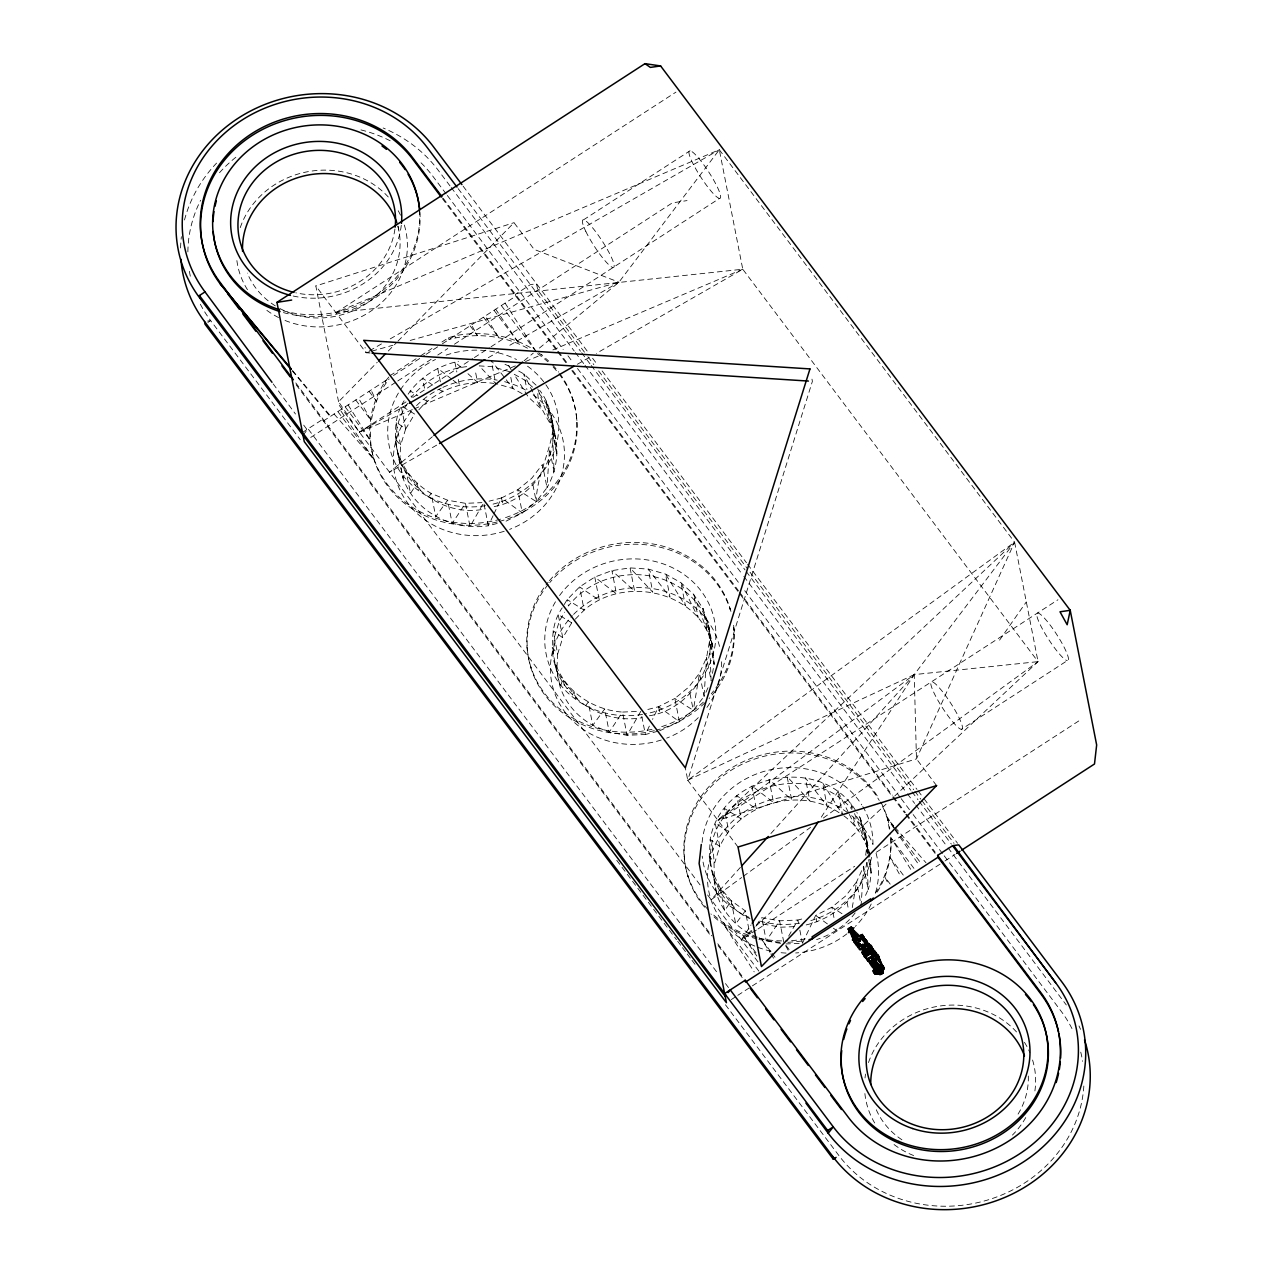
<?xml version="1.0" encoding="UTF-8"?>
<svg xmlns="http://www.w3.org/2000/svg" width="1273" height="1273" viewBox="0 0 1273 1273"><rect width="100%" height="100%" fill="white"/><g stroke="black" fill="none" stroke-linecap="round" stroke-linejoin="round"><path stroke-width="0.75" stroke-dasharray="5 3.75" d="M497.25 521.946A103.909 94.552 -11.1 0 1 374.023 459.648C365.972 432.295 371.445 401.345 389.156 378.924M553.5 653.94L554.376 637.168L559.436 620.906L564.703 612.17M710.557 862.664C705.21 791.233 807.878 755.398 851.908 809.421M757.164 937.103C738.579 930.117 724.289 914.189 717.224 895.842C711.384 877.336 717.145 857.97 710.175 839.512C721.186 773.57 821.196 753.409 855.822 810.869M863.651 866.276L861.121 905.183L856.57 881.966L863.651 866.276L868.202 889.493L864.272 898.197M506.065 521.166L522.328 512.955L536.219 501.594C536.601 476.929 548.615 455.829 552.514 432.184C552.514 417.321 549.013 402.093 539.625 390.27M659.573 730.813L679.4 721.696L693.292 710.334L699.514 673.226L706.579 657.552L709.57 640.924L708.329 624.247L702.903 608.414L693.578 594.3L680.896 582.636L665.508 574.075L648.243 569.079L630.055 567.901L611.899 570.606L594.777 577.067L579.597 586.901L567.169 599.615L563.175 606.234M852.274 907.554L856.57 881.966L845.797 895.858L831.905 907.219L815.643 915.43L802.436 943.245L785.966 943.945M712.466 673.369L714.121 664.124L712.88 647.448L708.329 624.247L714.121 664.124L709.57 640.924L711.13 680.753L706.579 657.552L704.064 696.442L693.292 710.334L674.833 698.479L658.571 706.69L646.143 709.92M865.64 855.201C868.138 840.673 864.876 824.809 856.856 812.445M866.754 862.346C862.617 895.365 832.892 920.697 800.972 925.948M738.022 847.038L687.754 780.238L812.397 381.327L811.362 376.012M707.995 687.722L704.064 696.442L699.514 673.226L688.741 687.118L674.833 698.479L679.4 721.696L658.571 706.69L652.54 719.388M493.097 515.692L488.307 525.765C453.506 531.175 415.093 512.573 403.095 478.377C397.765 453.013 388.695 424.53 404.114 400.804M493.892 514.006L501.514 497.95L517.777 489.739L531.668 478.393L542.441 464.486L547.008 487.702L536.219 501.594L517.777 489.739L522.328 512.955L501.514 497.95L489.087 501.18M649.357 726.103L645.363 734.505L627.08 735.285L609.226 732.166L592.788 725.339A79.053 71.94 -11.1 0 1 560.168 687.118C554.535 661.212 545.592 631.758 562.189 607.889M877.224 892.055C887.631 875.474 892.437 855.615 890.702 836.154A103.909 94.552 -11.1 0 1 875.14 893.519L872.944 896.16M640.812 711.305L627.08 735.285L622.513 712.068C593.457 710.095 565.546 691.875 555.601 663.901L556.794 670.744L557.669 653.988L553.119 630.771L562.746 637.725L557.669 653.988L552.243 647.543C553.15 692.751 598.867 725.435 642.069 717.686M788.655 936.116L797.869 920.029L803.199 918.645M408.108 394.184C419.613 377.222 438.485 365.446 458.471 361.325M407.646 403.446C371.239 455.432 427.298 521.182 485.013 508.961M572.309 694.772L574.107 691.955L575.364 698.352M756.353 930.07L741.363 939.808L751.086 924.882M821.308 817.155L914.221 674.61L1014.597 542.155L719.325 149.737L335.945 312.665L742.764 269.224L1038.036 661.642L894.76 795.975M999.576 640.128L1026.309 601.906M752.009 931.104L749.861 934.08L745.294 910.863L731.163 900.695L720.088 887.711L712.673 872.641L713.867 879.484M756.305 925.169L761.731 917.69L779.585 920.809L797.869 920.029L798.823 924.835M428.54 496.979L431.181 493.399L447.619 500.225L465.457 503.328L481.926 502.644M585.596 705.719L588.237 702.123L592.788 725.339L604.675 708.95L609.226 732.166L622.513 712.068L638.982 711.368M745.294 910.863L735.714 923.896L731.163 900.695L724.639 910.927L720.088 887.711L717.224 895.842L709.3 856.283L710.175 839.512L719.802 846.45L714.742 862.728L709.3 856.283C711.209 882.3 725.642 907.76 749.956 918.676M539.418 348.07L618.949 282.192L719.325 149.737L742.764 269.224L596.305 353.401M494.195 506.574C543.937 497.536 573.343 431.436 537.779 391.957C537.508 410.049 552.88 421.49 555.808 438.708C558.799 455.591 555.458 472.856 547.008 487.702L549.522 448.812L554.073 472.012L552.514 432.184L557.065 455.384L551.257 415.507L555.808 438.708L545.831 399.674L550.382 422.891L537.158 387.278M649.421 715.776C700.055 707.74 730.973 640.812 694.835 600.697C662.533 563.143 598.103 567.297 568.426 606.012L567.169 599.615L584.148 610.117C624.979 574.409 701.216 591.404 712.88 647.448L702.903 608.414L707.454 631.631L693.578 594.3L698.145 617.5L680.896 582.636L685.447 605.853L665.508 574.075L670.059 597.292L648.243 569.079L652.794 592.279L630.055 567.901L634.606 591.102L611.899 570.606L616.45 593.823L594.777 577.067L599.328 600.267L579.597 586.901L584.148 610.117L573.105 621.415M855.138 912.9C845.781 925.662 831.54 934.684 816.63 939.554M303.006 435.223L308.066 428.842L717.129 972.492M388.79 377.079L385.496 381.041A103.909 94.552 -11.1 0 0 390.159 487.877A103.909 94.552 -11.1 0 0 500.719 519.098M740.393 867.359L711.193 899.725L741.634 877.558M770.913 833.513L914.221 674.61L1038.036 661.642L1014.597 542.155L687.754 780.238L685.32 767.826M418.801 409.858C437.085 388.838 466.618 379.465 493.924 383.428M412.325 409.651L359.384 432.152L338.554 401.759L377.238 362.28M388.297 350.998L396.587 342.532M397.972 341.132L514.021 222.68L534.135 249.397L618.949 282.192L507.211 346.749M741.363 939.808L754.38 927.587M755.828 926.235L886.072 804.122M432.359 436.75L389.538 472.235L437.785 444.5M524.126 360.736L533.292 353.13M936.562 785.6L916.465 758.883L914.221 674.61L717.908 820.321L916.465 758.883L1014.597 542.155L717.908 820.321L1057.943 599.774M743.241 876.381L810.535 827.37M823.345 818.03L1038.036 661.642M207.865 322.451L210.666 320.621L300.253 439.678M335.945 312.665L675.963 92.117M583.543 219.831L690.046 150.755M302.465 432.47L323.008 419.135L323.374 420.981L388.965 378.447M389.888 375.758L417.639 357.777M420.822 355.692L432.008 348.452M441.938 342.007L448.573 337.711L455.416 335.69A103.909 94.552 -11.1 0 1 532.385 348.738M393.516 375.487L424.482 355.406M426.105 354.34L440.776 344.824M442.415 343.774L515.804 296.163L515.454 294.334L530.395 284.627L536.538 283.752L537.795 290.149L586.678 355.119M310.739 437.419L396.094 382.059M397.765 380.977L431.101 359.352M437.769 355.024L447.778 348.531M454.445 344.203L672.319 202.9L687.038 200.593M406.055 401.886L359.384 432.152L407.519 404.353M412.723 397.558L472.729 358.636M474.399 357.554L489.389 347.831M491.06 346.749L719.516 198.397A28.229 4.726 57 0 0 702.521 163.087A28.229 4.726 57 0 0 692.305 162.244A28.229 4.726 57 0 0 719.516 198.397M567.058 688.629L568.856 687.468M961.354 729.349A28.229 4.726 57 0 0 944.359 694.04A28.229 4.726 57 0 0 934.143 693.196A28.229 4.726 57 0 0 961.354 729.349L1067.299 660.623A28.229 4.726 57 0 0 1050.32 625.314A28.229 4.726 57 0 0 1040.105 624.47A28.229 4.726 57 0 0 1067.299 660.623M758.024 928.988L854.692 866.292M876.365 852.242L1081.382 719.261M731.307 999.56L736.16 996.393M737.783 995.343L750.752 986.941M752.375 985.875L943.309 862.044M944.98 860.962L954.973 854.485M488.307 357.665L498.618 351.714M369.536 350.759L381.598 343.837M390.222 338.873L719.325 149.737M577.353 364.285L589.415 357.363M687.754 780.238L914.221 674.61M414.155 408.888L516.392 365.431M525.51 361.548L541.948 354.562M552.896 349.916L742.764 269.224M338.554 401.759L315.831 285.948L514.021 222.68M527.483 348.213C503.949 335.085 474.781 332.412 448.923 339.541L448.573 337.711M369.934 351.682L366.099 352.748L315.831 285.948M371.843 351.141L392.911 345.254M410.161 340.448L618.949 282.192M497.186 523.458L488.307 525.765L483.756 502.564L470.008 526.545L465.457 503.328L452.17 523.426L447.619 500.225L435.732 516.599L431.181 493.399C411.37 482.069 397.256 461.701 395.187 438.803L400.613 445.248L399.738 462.019L398.544 455.161L403.095 478.377L405.96 470.246L410.511 493.447L417.035 483.215L418.292 489.612M657.807 731.275L645.363 734.505L641.131 712.896M466.73 366.672C445.057 368.74 425.166 380.691 411.37 397.271L410.113 390.875L417.862 395.68M207.594 321.067L210.666 320.621A134.397 122.288 -11.1 0 1 199.654 302.831M787.923 942.386L803.629 940.89M794.097 926.649L780.842 927.205L762.988 924.087L758.453 922.209M370.061 353.003L366.099 352.748L365.049 347.434M780.094 942.386L758.851 939.554M780.572 943.388L766.282 940.906L758.979 937.867M504.983 364.349L511.857 367.245M509.693 371.732L492.444 366.735L479.253 365.876L495.738 383.555L513.003 388.551L524.969 395.219M757.005 938.997L742.223 934.541L723.876 924.596A103.909 94.552 -11.1 0 1 710.891 913.95M518.7 371.048L523.824 373.912L536.522 385.56M839.082 812.683C799.571 786.205 739.533 803.024 719.802 846.45L715.251 823.249L728.793 831.571L724.242 808.355L741.204 818.857L736.653 795.641L756.385 809.007L751.834 785.791L773.523 802.547L768.972 779.347L791.663 799.842L787.112 776.641L809.867 801.019L805.316 777.819L827.116 806.032L822.565 782.815L842.503 814.593L837.952 791.376L848.534 812.763M424.004 399.483L427.076 401.377L426.344 397.637M841.994 913.696L831.905 907.219L834.261 919.217M432.74 385.083L422.525 378.176L424.88 390.175M439.09 389.379L442.272 391.527L441.54 387.788M827.402 923.912L815.643 915.43L816.884 921.811M833.433 928.256L836.456 930.42L835.725 926.696M451.533 379.004L437.705 368.327L441.174 385.926M453.108 380.229L459.394 385.083L458.296 379.481M461.097 367.515L454.843 361.866L456.832 372.002M467.955 373.705L477.55 382.361L474.972 369.297M532.528 387.135L525.081 380.293L513.942 374.103L528.39 397.112L541.073 408.76L533.578 393.612M843.919 815.882C866.42 832.383 876.429 862.839 868.202 889.493L867.136 862.553M893.773 825.938L887.345 818.571A103.909 94.552 -11.1 0 0 880.248 802.165M895.062 827.402L925.98 862.728M334.099 414.027L374.023 459.648L373.657 457.819M292.647 370.65L330.709 416.223M292.297 370.873L330.168 416.573M463.117 186.176L587.824 351.905M592.597 358.254L597.355 364.587M602.129 370.936L746.439 562.714M747.633 564.305L916.974 789.371M918.167 790.947L922.941 797.296M924.134 798.871L957.535 843.251M587.871 356.711L593.839 364.635M598.612 370.968L747.665 569.063M750.052 572.245L913.68 789.706M914.873 791.281L920.809 799.173M921.986 800.749L954.034 843.347M458.153 188.627L580.488 351.205M581.681 352.796L590.02 363.887M591.213 365.462L745.055 569.938M746.249 571.513L910.832 790.247M912.025 791.822L917.992 799.746M919.186 801.338L951.377 844.126M450.006 185.906L438.055 170.041A141.176 128.462 -11.1 0 0 383.157 128M451.199 187.497L574.218 350.998M575.412 352.573L583.782 363.696M584.975 365.271L742.636 574.807M743.83 576.398L906.265 792.267M907.458 793.859L914.619 803.39M915.812 804.982L946.873 846.243M948.067 847.834L1066.313 1004.986M446.139 193.894L432.995 176.422A134.397 122.288 -11.1 0 0 418.801 160.7M447.332 195.469L563.191 349.454M567.965 355.803L572.739 362.153M577.512 368.502L739.947 584.371M744.737 590.72L899.995 797.073M901.189 798.664L911.945 812.954M913.139 814.545L943.007 854.231M944.2 855.806L1061.236 1011.367A134.397 122.288 -11.1 0 1 1073.091 1030.859M443.211 198.317L557.192 349.804M558.386 351.38L566.724 362.487M572.691 370.411L738.467 590.72M739.661 592.311L892.309 795.179M893.503 796.771L905.421 812.62M906.615 814.211L935.241 852.242M442.383 198.588L556.365 350.059M557.542 351.634L565.896 362.741M571.863 370.666L891.482 795.434M892.675 797.025L904.594 812.874M905.787 814.449L935.607 854.088M501.323 305.552L536.331 352.08M894.346 827.88L886.979 816.741M895.508 829.423L921.175 863.54M494.019 310.294L519.145 343.694L495.69 309.212M913.919 868.345L891.068 837.984L912.184 871.623M483.454 317.152L498.809 337.552L485.268 315.975M903.273 875.092L890.288 857.827L900.854 876.667M470.103 325.808L477.375 335.467L471.456 324.933M890.209 884.13L885.021 877.24L888.809 885.037M454.541 335.897L455.782 337.536M369.075 391.336L376.347 400.995L371.048 390.063M786.062 945.521L789.18 949.658M355.724 399.993L371.079 420.408L358.588 398.147M770.817 951.663L762.559 940.683L769.847 952.299M771.995 953.238L776.721 959.508M401.552 465.122L421.968 492.253M558.608 673.863L579.024 700.993M715.681 882.587L736.096 909.734M345.158 406.851L370.3 440.251L369.934 438.405M755.923 952.745L742.223 934.541L757.865 957.519M339.286 405.435L700.436 885.419M707.613 894.967L760.283 964.95M337.854 411.593L374.023 459.648L340.257 410.033M758.867 971.124L723.876 924.596L754.189 971.856M295.782 382.934L711.798 935.846M717.765 943.77L744.005 978.635M296.132 384.78L710.971 936.101M718.131 945.616L743.177 978.889M725.483 983.583L729.063 988.341M616.769 860.325L676.488 939.697M677.682 941.288L681.262 946.046M682.455 947.637L686.036 952.395M687.229 953.986L690.809 958.744M692.003 960.335L695.583 965.093M725.451 1004.779L838.923 1155.582A134.397 122.288 -11.1 0 0 986.639 1200.312A134.397 122.288 -11.1 0 0 1083.944 1083.912M273.17 383.889L295.495 414.027M303.706 425.134L307.239 429.892M893.869 828.182L887.345 818.571L890.32 834.101M894.967 829.773L918.931 865.004M505.095 303.117L536.442 352M511.189 369.727L508.436 365.351L509.073 368.534M770.881 953.954L775.05 960.59M348.134 404.925L370.3 440.251M785.68 945.775L788.21 950.295M849.362 814.449L855.201 826.241L853.005 815.038M532.75 391.925L523.824 373.912L526.911 389.633M385.083 380.961L385.862 382.871M852.56 808.18L850.65 803.04L851.589 807.83M869.936 856.188L859.959 817.155L864.51 840.355L854.469 813.32L861.216 823.551L866.642 839.368L867.884 856.045M869.57 854.31L865.385 832.972L868.95 857.445M867.263 852.846L866.642 849.648L866.849 855.138M868.632 859.784L871.193 872.864L869.22 859.37M847.054 902.255L848.518 909.734M799.858 930.165L802.436 943.245M729.922 608.001L730.272 609.847A103.909 94.552 -11.1 0 0 651.06 545.449A103.909 94.552 -11.1 0 0 549.777 582.557M734.012 629.244L733.646 627.414A103.909 94.552 -11.1 0 1 711.241 693.833M783.77 942.147L779.585 920.809L766.282 940.906L761.731 917.69M689.982 693.514L693.292 710.334M658.571 706.69L659.828 713.087M684.062 855.886L684.413 857.716M687.786 875.283L688.152 877.129M572.85 399.261L573.216 401.106M576.589 418.674L576.955 420.52M532.926 484.774L536.219 501.594M510.791 377.349L513.003 388.551L491.187 360.339L495.738 383.555M564.273 685.367L563.032 678.97L560.168 687.118L555.601 663.901M501.514 497.95L502.771 504.347M526.99 647.145L527.356 648.975M530.73 666.559L531.08 668.389M397.988 226.101L398.751 229.967M876.063 853.181A85.832 78.099 -11.1 0 1 874.615 895.635M871.225 903.973A85.832 78.099 -11.1 0 1 855.361 926.362M846.927 933.809A85.832 78.099 -11.1 0 1 795.673 952.968M786.077 953.063A85.832 78.099 -11.1 0 1 780.381 952.65M770.961 951.154A85.832 78.099 -11.1 0 1 756.56 946.81M754.825 946.094A85.832 78.099 -11.1 0 1 721.743 833.72A85.832 78.099 -11.1 0 1 848.757 813.479M851.605 815.722A85.832 78.099 -11.1 0 1 872.864 843.967M1032.578 1060.027A85.832 78.099 -11.1 0 1 1034.901 1090.929M1025.767 1117.551A85.832 78.099 -11.1 0 1 1012.433 1135.086M913.616 1155.55A85.832 78.099 -11.1 0 1 891.482 1142.486M874.678 1122.977A85.832 78.099 -11.1 0 1 864.717 1091.629M865.004 1077.976A85.832 78.099 -11.1 0 1 865.56 1074.078M868.488 1062.573A85.832 78.099 -11.1 0 1 934.08 1007.023A85.832 78.099 -11.1 0 1 1016.506 1031.926M1024.431 1042.285A85.832 78.099 -11.1 0 1 1029.921 1052.707M862.776 806.509A85.832 78.099 -11.1 0 1 872.801 847.627M871.544 857.35A85.832 78.099 -11.1 0 1 810.869 920.586M799.603 923.164A85.832 78.099 -11.1 0 1 758.024 920.57M749.192 917.372A85.832 78.099 -11.1 0 1 702.203 856.124M702.107 842.455A85.832 78.099 -11.1 0 1 768.876 770.117A85.832 78.099 -11.1 0 1 861.741 804.822M805.236 938.853A103.909 94.552 -11.1 0 1 785.584 940.906M781.67 940.906A103.909 94.552 -11.1 0 1 758.406 938.026M756.512 937.565A103.909 94.552 -11.1 0 1 711.862 913.393M707.947 909.479A103.909 94.552 -11.1 0 1 729.588 769.194A103.909 94.552 -11.1 0 1 878.895 798.601M880.836 802.085A103.909 94.552 -11.1 0 1 889.763 828.293M419.533 209.934A103.909 94.552 -11.1 0 1 281.572 310.326M401.281 225.305A85.832 78.099 -11.1 0 1 292.281 295.813M394.932 229.029A79.053 71.94 -11.1 0 1 295.782 292.822M397.908 226.371A79.053 71.94 -11.1 0 1 366.942 303.101A79.053 71.94 -11.1 0 1 278.676 307.859M275.318 305.886A79.053 71.94 -11.1 0 1 247.344 273.122M404.337 225.082A85.832 78.099 -11.1 0 1 376.156 307.286A85.832 78.099 -11.1 0 1 283.64 319.889M278.58 317.55A85.832 78.099 -11.1 0 1 264.641 308.671M247.471 289.719A85.832 78.099 -11.1 0 1 236.651 258.626M240.247 227.628A85.832 78.099 -11.1 0 1 305.838 172.078A85.832 78.099 -11.1 0 1 388.265 196.981M398.21 210.729A85.832 78.099 -11.1 0 1 400.884 215.98M559.754 373.53A103.909 94.552 -11.1 0 1 502.628 518.541M538.67 352.86A103.909 94.552 -11.1 0 1 548.774 361.166M552.689 365.08A103.909 94.552 -11.1 0 1 558.64 372.066M559.006 373.912A103.909 94.552 -11.1 0 1 499.175 521.469M537.492 353.623A103.909 94.552 -11.1 0 1 547.772 361.739M553.055 366.91A103.909 94.552 -11.1 0 1 557.876 372.464M703.348 702.155A103.909 94.552 -11.1 0 1 659.685 727.281M652.031 729.318A103.909 94.552 -11.1 0 1 542.759 690.793A103.909 94.552 -11.1 0 1 548.186 582.191M549.411 580.711A103.909 94.552 -11.1 0 1 652.826 543.953A103.909 94.552 -11.1 0 1 731.02 611.788M733.63 625.314A103.909 94.552 -11.1 0 1 709.061 698.543M705.083 702.664A103.909 94.552 -11.1 0 1 656.231 730.193M654.306 730.686A103.909 94.552 -11.1 0 1 543.651 693.387A103.909 94.552 -11.1 0 1 548.552 584.021M559.563 595.541A85.832 78.099 -11.1 0 1 702.362 592.661A85.832 78.099 -11.1 0 1 644.424 714.105M642.531 714.424A85.832 78.099 -11.1 0 1 559.324 683.33A85.832 78.099 -11.1 0 1 556.492 600.092M704.653 907.203A103.909 94.552 -11.1 0 1 732.421 769.481A103.909 94.552 -11.1 0 1 879.261 800.446M419.883 211.779A103.909 94.552 -11.1 0 1 281.938 312.171M533.164 394.916A85.832 78.099 -11.1 0 1 509.646 529.377M504.219 531.271A85.832 78.099 -11.1 0 1 408.442 504.028A85.832 78.099 -11.1 0 1 411.545 411.131M416.542 405.641A85.832 78.099 -11.1 0 1 441.11 388.201M442.861 387.374A85.832 78.099 -11.1 0 1 497.218 380.134M504.633 381.693A85.832 78.099 -11.1 0 1 525.399 389.968M721.505 661.753A85.832 78.099 -11.1 0 1 706.706 707.74M698.304 717.622A85.832 78.099 -11.1 0 1 666.702 738.117M661.276 740.011A85.832 78.099 -11.1 0 1 563.907 710.62A85.832 78.099 -11.1 0 1 572.325 615.718M573.614 614.382A85.832 78.099 -11.1 0 1 659.653 589.94A85.832 78.099 -11.1 0 1 719.929 648.228M1080.745 1052.135A134.397 122.288 -11.1 0 1 1082.623 1061.348M190.329 276.209A134.397 122.288 -11.1 0 1 189.009 268.778M187.879 251.879A134.397 122.288 -11.1 0 1 200.625 200.259M219.513 172.698A134.397 122.288 -11.1 0 1 237.128 156.245M360.959 129.91A134.397 122.288 -11.1 0 1 390.493 140.937M527.531 366.194A85.832 78.099 -11.1 0 1 556.396 444.325A85.832 78.099 -11.1 0 1 491.123 504.585M485.474 505.699A85.832 78.099 -11.1 0 1 402.268 474.59A85.832 78.099 -11.1 0 1 399.436 391.352M400.422 389.824A85.832 78.099 -11.1 0 1 435.477 359.479M446.107 355.119A85.832 78.099 -11.1 0 1 487.798 350.855M489.691 351.109A85.832 78.099 -11.1 0 1 516.504 359.527M1028.313 1076.019A79.053 71.94 -11.1 0 1 1016.109 1117.169M901.92 1139.781A79.053 71.94 -11.1 0 1 875.585 1108.067M180.591 247.949A141.176 128.462 -11.1 0 1 181.371 236.698M184.505 219.974A141.176 128.462 -11.1 0 1 216.569 163.103M1078.979 1025.943A141.176 128.462 -11.1 0 1 1080.538 1029.348M405.673 428.985L400.613 445.248L396.062 422.031L405.673 428.985L414.664 414.091L401.122 405.769L405.673 428.985M571.72 622.831L562.746 637.725L558.195 614.509L571.72 622.831M585.787 231.336A28.229 4.726 57 0 0 612.997 267.489A28.229 4.726 57 0 0 596.019 232.163A28.229 4.726 57 0 0 585.787 231.336"/><path stroke-width="1.5" d="M878.879 974.211L875.378 974.131L873.071 970.726L875.904 970.424L875.808 968.992L879.134 972.317L878.879 974.211L874.631 973.574L876.222 970.869L882.507 973.384L878.879 974.211L876.986 967.337L875.904 970.424L873.501 972.079L875.378 974.131L877.654 973.431C879.882 976.582 885.913 969.867 880.836 974.466L876.986 967.337L880.805 967.91C883.032 970.774 878.434 974.1 876.317 971.331C876.826 968.403 870.891 973.065 874.217 969.214L873.962 966.589L869.793 963.2L869.602 961.401L867.693 960.447L862.123 952.363L863.921 948.846C851.876 948.592 868.17 952.284 864.431 946.189L859.514 949.531L863.921 948.846L862.712 953.222L862.123 952.363L864.462 948.162L859.418 949.069M879.038 971.856L882.985 970.487L883.955 968.053L882.921 971.585L879.134 967.353L873.835 970.249C872.228 974.911 876.811 971.601 878.084 972.349L877.749 973.893M851.128 927.874L862.617 938.853L873.31 954.798L875.904 952.618L876.254 956.198L872.18 956.484L867.931 959.253L868.409 961.354L868.886 960.526L868.409 961.354L866.117 958.314C859.736 954.495 867.645 950.199 872.96 950.279C875.076 952.411 870.302 946.762 868.472 947.08L866.722 945.187L863.269 944.63L858.336 947.971M863.269 944.63L861.582 945.441L862.887 944.12L868.345 950.804L871.798 950.565L871.957 947.939L873.023 949.753C866.165 952.522 875.108 946.635 871.384 948.958C868.679 951.87 874.885 945.537 869.141 944.55L867.995 944.407L871.655 947.303L869.284 948.846C868.329 944.852 872.228 946.125 869.188 948.401L862.219 952.825L864.017 949.308M847.882 929.019L850.969 927.269L854.088 931.852L852.019 933.745L852.337 935.066L856.793 939.967L859.275 939.633L856.888 937.023L857.365 936.212L860.389 936.228L863.317 938.042L869.077 944.375L870.159 948.274L871.559 946.857L871.798 950.565L870.143 949.085M858.241 939.745L854.247 942.529L854.517 941.431C855.583 937.851 862.521 939.156 858.686 941.988C863.11 938.917 856.84 942.577 855.361 943.659L858.623 946.889L861.041 945.409L859.561 943.643L855.361 943.659L858.257 947.526M863.062 940.636L865.131 938.774C864.86 943.229 861.264 938.121 860.389 936.228L862.314 934.541L863.953 937.946L863.062 940.636L864.192 941.145L865.354 939.808L861.678 935.91L862.314 934.541L863.174 937.326L857.381 939.983M862.314 934.541L859.721 936.737L863.826 937.374C865.433 940.015 861.185 939.967 861.757 937.74L863.731 936.912L863.953 937.946L861.678 938.774L862.457 937.692C865.067 935.257 862.919 940.492 864.017 940.715C866.849 939.172 867.74 945.584 866.818 942.115M865.21 939.235L862.617 938.853L864.478 938.726L866.531 940.636L865.592 942.991L864.017 940.715L865.21 939.235L863.317 938.042L858.575 941.606M863.317 938.042L862.155 939.092L863.412 938.503C864.988 935.528 861.2 940.301 863.858 939.554L863.937 938.567L865.354 939.808M866.754 941.654L866.531 940.636L863.555 940.938L864.717 939.904L864.462 942.481L866.754 941.654L865.258 939.347C867.772 941.527 862.999 941.018 864.956 942.8L866.658 941.208L865.879 940.588L864.462 942.481M870.525 945.457L869.188 948.401L870.891 950.629L873.023 949.753L871.957 947.939L874.965 951.361L877.574 954.83L877.352 958.855L874.44 954.623L866.452 952.793L862.712 953.222L867.247 950.279L869.045 947.207L871.559 946.857M848.55 929.354L849.298 928.351L850.125 929.799C848.009 929.274 848.232 930.117 850.698 929.656L852.99 931.279L850.603 933.204L850.985 932.059L851.414 933.73L854.088 931.852L855.711 935.607L856.315 940.795L855.472 938.201L854.613 941.893L848.455 928.892L850.969 927.269L852.369 928.574L849.823 930.579L849.648 931.931L850.985 932.059L852.894 930.818L852.369 928.574C850.65 931.072 852.242 924.675 851.064 927.715L848.55 929.354L848.916 930.961L849.871 928.097L851.796 928.701L850.237 927.81L850.794 930.117L849.95 928.447M701.28 844.445L699.116 863.46L724.639 993.561L745.198 980.226L848.232 1117.153A116.32 105.85 -11.1 0 0 1009.155 1140.751A116.32 105.85 -11.1 0 0 1040.662 992.351L937.628 855.408L952.57 845.718L958.728 844.842L1061.746 981.769A141.176 128.462 -11.1 0 1 1023.524 1161.883A141.176 128.462 -11.1 0 1 828.214 1133.241L805.904 1103.118M860.994 945.982L859.561 943.643L858.718 947.351M867.215 954.925L865.879 953.159L865.226 957.121L862.617 952.761L866.547 953.254L867.311 955.386L865.592 956.5L863.317 954.591M873.899 954.448L874.965 951.361L873.214 954.336L877.67 955.291L875.299 956.819L874.535 955.211C875.553 953.016 876.922 957.821 875.649 955.084L874.44 954.623L874.631 955.673L875.904 952.618L873.899 954.448L874.471 952.172L873.31 951.392L872.132 953.238L875.06 951.822L872.18 956.484L871.846 960.128M883.08 972.19L882.507 973.384L881.218 969.787L879.054 966.891L878.084 967.385L878.259 965.029L871.798 955.975L867.629 959.205L871.798 955.975L872.276 956.946L868.011 959.715L871.894 956.437L877.67 955.291M881.218 969.787L881.218 968.817M874.296 959.81L875.713 960.94L875.219 956.357C873.007 951.552 876.747 959.762 877.845 958.171C877.495 951.424 880.725 964.759 883.239 966.844L880.9 968.371L879.134 967.353L872.546 959.922L873.326 959.412L875.824 962.261L873.421 959.874L872.88 963.741L870.652 964.345L869.793 963.2L873.262 958.696L875.713 960.94L875.14 962.324L874.965 960.701M875.713 960.94L877.256 964.457L880.566 965.38L880.12 967.687L881.823 965.57L879.134 967.353L879.372 965.348L875.633 960.479L876.429 957.28L878.402 956.039L882.603 966.143L880.9 968.371L883.637 967.178L884.051 968.514L881.314 969.278L883.367 969.453L883.955 968.053M877.988 971.888L876.206 968.085L875.904 969.453C873.564 970.074 868.106 961.64 872.164 964.966L873.564 963.534L870.652 964.345L870.286 961.338L869.698 962.738L868.409 961.354M873.31 951.392L870.891 950.629C871.878 953.954 867.852 956.341 866.452 952.793L867.168 949.817L867.884 951.631L869.188 948.401L871.655 947.303M860.389 936.228L861.869 935.098M861.678 938.774L861.757 937.74M870.557 963.884C874.344 963.47 874.01 971.347 874.217 969.214M876.222 970.869L876.572 973.861L878.084 972.349M863.937 938.567L863.858 939.554M877.288 956.691C876.715 959.524 881.568 957.71 877.208 956.23L875.219 956.357L877.574 954.83C880.709 957.376 876.604 956.675 877.734 955.943L877.574 954.83M864.781 948.624L863.38 952.029L867.247 950.279L864.781 948.624L862.219 952.825M864.876 949.069L863.38 952.029L866.865 949.769L864.558 948.624M872.896 948.958L871.384 948.958L870.987 951.09L873.023 949.753L872.801 948.496M866.658 941.208L865.497 942.529L867.836 946.157L868.982 943.914L864.956 942.8L864.542 941.447M870.605 945.919C862.187 944.661 873.739 947.701 866.658 944.502M875.633 960.479L875.824 962.261L875.044 961.863L878.084 967.385L877.256 964.457L873.962 966.589L874.296 968.116L876.301 968.546L877.988 966.923L880.836 974.466M849.568 931.47L850.571 931.184L849.823 930.579L850.412 931.741L850.491 930.722L853.276 931.327L851.319 933.268L852.735 934.573L855.217 934.239L854.454 933.459L852.815 935.034L852.083 934.048L853.085 932.854L854.549 933.921L852.464 935.655L853.722 932.473L853.276 931.327L849.648 931.931L851.828 932.027L850.698 929.656C849.95 932.791 851.43 930.468 848.789 930.356M865.258 939.347L865.433 940.874L863.205 940.095M861.439 934.653L860.437 936.482L861.519 935.098L859.641 936.276L856.379 935.178L855.806 936.069L855.265 935.019L857.556 937.469L855.122 933.777M752.168 923.227L818.062 822.119M870.621 950.613L870.286 949.626L872.307 948.878M873.326 959.412L872.626 960.383L876.285 964.775L880.645 965.841L879.372 965.348M303.006 435.223L304.263 441.62L726.437 1002.71L725.18 996.313L726.008 995.263M728.124 992.59L730.256 989.917L833.274 1126.86A134.397 122.288 -11.1 0 0 1019.212 1154.102A134.397 122.288 -11.1 0 0 1055.603 982.645L953.588 845.574M875.378 974.131L877.097 972.015M863.142 946.778L866.722 945.187L866.563 944.041L866.818 945.648M873.31 897.99L871.114 900.632L870.748 898.786L812.079 936.848L812.429 938.694L809.007 939.697M874.392 960.272L872.18 956.484M878.545 958.219L879.086 957.598L877.208 956.23M741.713 865.879L768.256 836.456M862.537 945.059L862.967 944.582M870.652 964.345L871.034 963.375L873.66 963.995L872.546 959.922L877.065 967.798L876.381 965.236L873.564 963.534L872.164 964.966L874.615 965.857L877.352 964.902M378.622 360.864L385.528 353.814M881.314 969.278L883.733 967.639L883.144 966.382L875.219 956.357L878.45 957.757C875.904 960.144 875.506 955.371 879.182 958.06M871.703 950.104C871.607 948.114 868.902 950.851 872.944 949.308L870.286 949.626L871.798 950.565M874.631 955.673L875.49 954.464M859.721 936.737L861.519 935.098M433.886 435.493L522.598 362.009M867.74 945.696L868.966 946.062L868.87 945.059C871.241 949.197 867.677 945.378 870.159 948.274L868.982 943.914L867.168 943.229M862.187 947.669L864.049 945.68L864.526 946.651L861.025 948.926M875.49 965.714L874.042 967.05L876.206 968.085M874.837 956.214L875.649 955.084M881.823 965.57L880.566 965.38L881.743 965.109L876.429 957.28L876.731 958.76L877.845 958.171M872.132 953.238L874.376 951.711M850.125 929.799L849.202 929.879L849.298 928.351L850.03 929.338M873.994 972.89L876.317 971.331L875.808 969.962M725.18 996.313L199.972 298.296L199.431 295.543L205.033 291.899A134.397 122.288 -11.1 0 1 241.44 120.442A134.397 122.288 -11.1 0 1 427.362 147.7L456.975 187.051M302.465 432.47L276.941 302.369L644.997 63.65L660.607 65.941L1070.227 610.324L1096.658 744.976L1094.494 763.991L961.64 850.157M937.628 855.408L937.994 857.254L745.548 982.072L745.198 980.226M956.644 853.403L959.969 851.239M856.379 935.178L856.888 937.023M856.236 940.333L852.337 935.066L856.458 935.639L855.361 935.48M856.427 945.441L859.657 944.105L860.389 946.173L859.004 944.009L855.361 943.659M859.084 944.471L859.561 943.643M866.786 949.308L863.285 951.567L867.247 950.279M865.879 953.159L867.311 955.386L869.586 953.907L865.226 957.121M867.693 960.447L866.038 957.853L868.966 960.972L867.931 959.253M873.262 958.696L873.421 959.874L874.837 959.762L873.358 959.142L869.602 961.401L872.785 963.279L872.164 964.966M827.673 1130.488L833.274 1126.86L828.214 1133.241L827.673 1130.488L199.431 295.543M180.909 259.183A141.176 128.462 -11.1 0 0 204.523 321.512L205.064 324.265L833.306 1159.21L836.106 1157.396M880.12 967.687L882.507 965.682L883.733 967.639M873.214 954.336L875.999 953.079M409.238 403.35L484.87 359.654M439.503 443.513L573.9 366.274M865.29 940.922L866.611 941.097M861.821 936.864L862.457 937.692L863.094 936.864M881.314 970.249L883.287 968.992L882.921 971.585L880.057 971.442L879.054 966.891L880.821 970.694M873.962 966.589L877.065 967.798M862.378 937.23L863.731 936.912L863.953 937.946M852.401 931.565L853.276 931.327M876.317 971.331L873.405 971.617M852.464 929.019L851.494 929.274L851.701 928.24M868.711 948.099L868.425 946.523L870.095 947.255L868.616 947.637L869.188 948.401M874.471 952.172L867.868 955.021L865.974 953.62M855.774 941.208L854.517 941.431L852.815 939.156L852.337 935.066M866.77 955.816L865.513 956.039L863.794 953.763L865.592 956.5L863.221 954.129M276.941 302.369L291.66 300.062M660.607 65.941L650.376 67.405L644.997 63.65M855.217 934.239L852.815 935.034L852.019 933.745M851.319 933.268L852.401 933.173M868.425 946.523L870.064 947.128M864.844 942.354L866.117 941.765L865.497 942.529M372.05 353.13L808.435 381.073M868.441 951.265L870.255 954.225M867.231 946.062L866.706 944.534L870.191 947.717M869.777 947.096L867.772 943.659L869.236 945.012M870.461 962.961L872.1 964.25L871.034 963.375M851.828 932.027L850.332 931.279L851.08 932.52M854.995 939.028L856.888 940.429L855.711 935.607M866.117 958.314L867.629 959.205L866.595 957.487M878.259 965.029L879.468 965.809M880.916 971.156L883.176 972.652L882.921 971.585M874.296 968.116L875.808 968.992M868.536 952.061L868.345 950.804M441.206 197.013L412.77 159.236A116.32 105.85 -11.1 0 0 251.847 135.638A116.32 105.85 -11.1 0 0 220.34 284.054L291.374 369.122M220.34 284.054L291.024 369.361M854.151 942.068L852.815 939.156L852.337 939.983M461.924 184.601L433.504 146.825A141.176 128.462 -11.1 0 0 238.21 118.198A141.176 128.462 -11.1 0 0 199.972 298.296M952.57 845.718L1055.603 982.645M442.017 196.742L412.42 157.391A116.32 105.85 -11.1 0 0 251.497 133.808A116.32 105.85 -11.1 0 0 219.974 282.208L293.411 379.8M937.994 857.254L1041.028 994.181A116.32 105.85 -11.1 0 1 1058.468 1031.846M861.582 935.448L862.235 936.657L861.185 936.578L862.633 937.167L861.678 935.91M852.99 931.279L852.894 930.818M860.087 940.747L859.991 940.286M854.549 933.921L853.817 932.934M880.152 971.888L881.728 973.988M227.453 293.49L239.292 309.228M242.841 313.954L255.873 331.266M262.97 340.703L272.454 353.305M281.922 365.892L290.212 376.903M750.29 988.357L757.403 997.809M765.694 1008.821L773.984 1019.832M781.081 1029.284L790.565 1041.871M796.484 1049.748L808.323 1065.485M815.436 1074.921L824.904 1087.524M830.823 1095.385L841.485 1109.547M204.523 321.512L832.765 1156.457L833.306 1159.21M205.033 291.899L271.992 382.298M876.301 968.546L873.564 963.534M859.004 944.009L860.214 945.855M870.382 962.499L871.13 963.836M874.758 955.752L875.299 956.819M855.933 934.589L856.458 935.639M877.383 957.837L875.872 957.535L874.742 959.301L876.731 958.76M883.637 967.178L884.051 968.514M879.134 972.317L879.866 974.784M872.546 959.922L873.66 963.995M882.825 971.124L883.176 972.652M868.87 945.059L868.329 945.489M868.966 946.062L869.045 947.207M857.365 936.212L857.572 937.421M854.04 927.667A85.832 78.099 -11.1 0 1 848.407 932.632M1033.405 1004.572A103.909 94.552 -11.1 0 1 967.671 1148.357A103.909 94.552 -11.1 0 1 841.739 1050.559M843.665 1039.468A103.909 94.552 -11.1 0 1 846.879 1028.918M848.948 1023.81A103.909 94.552 -11.1 0 1 850.507 1020.437M862.664 1001.501A103.909 94.552 -11.1 0 1 865.147 998.589M1025.481 994.468A103.909 94.552 -11.1 0 1 1031.289 1001.58M1058.85 1033.676A116.32 105.85 -11.1 0 1 1060.616 1058.149M1060.329 1061.953A116.32 105.85 -11.1 0 1 1059.311 1069.527M1058.595 1073.266A116.32 105.85 -11.1 0 1 1056.16 1082.559M279.71 309.769A103.909 94.552 -11.1 0 1 215.057 202.678A103.909 94.552 -11.1 0 1 323.899 124.961A103.909 94.552 -11.1 0 1 419.533 209.934M290.467 295.368A85.832 78.099 -11.1 0 1 232.911 204.603A85.832 78.099 -11.1 0 1 329.484 141.971A85.832 78.099 -11.1 0 1 401.472 223.364M294.015 292.408A79.053 71.94 -11.1 0 1 239.976 208.756A79.053 71.94 -11.1 0 1 329.58 150.946A79.053 71.94 -11.1 0 1 395.155 227.167M242.57 251.433A79.053 71.94 -11.1 0 1 308.321 175.006A79.053 71.94 -11.1 0 1 396.842 222.791M280.076 311.599A103.909 94.552 -11.1 0 1 213.228 231.511M213.052 221.582A103.909 94.552 -11.1 0 1 214.023 211.668M215.01 206.306A103.909 94.552 -11.1 0 1 216.346 200.975M381.964 145.965A103.909 94.552 -11.1 0 1 386.451 149.355M399.642 162.292A103.909 94.552 -11.1 0 1 405.164 169.627M408.076 174.242A103.909 94.552 -11.1 0 1 419.708 209.806M1084.516 1039.882A141.176 128.462 -11.1 0 1 1009.394 1195.395A141.176 128.462 -11.1 0 1 832.765 1156.457M870.748 1084.516A79.053 71.94 -11.1 0 1 936.546 1009.966A79.053 71.94 -11.1 0 1 1024.479 1055.969M1070.227 610.324L1067.172 624.741L1059.995 611.788L1070.227 610.324M809.962 368.915L685.32 767.826L363.664 340.337L809.962 368.915M868.154 943.611L868.186 943.643M936.562 785.6L761.461 966.525L738.022 847.038L936.562 785.6M877.256 957.757L877.017 956.787L877.256 957.757M898.913 1141.435A103.909 94.552 -11.1 0 0 1047.774 1044.878A103.909 94.552 -11.1 0 0 886.645 977.935A103.909 94.552 -11.1 0 0 898.913 1141.435M912.677 1128.546A85.832 78.099 -11.1 0 0 1029.125 1040.789A85.832 78.099 -11.1 0 0 891.53 994.913A85.832 78.099 -11.1 0 0 912.677 1128.546M902.366 1119.604A79.053 71.94 -11.1 0 0 1023.699 1058.388A79.053 71.94 -11.1 0 0 908.89 994.531A79.053 71.94 -11.1 0 0 902.366 1119.604"/></g></svg>
